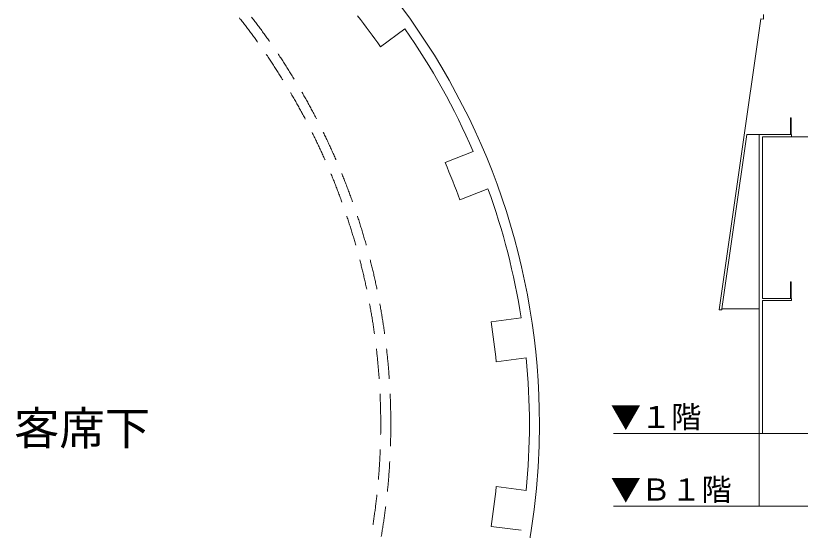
# Model space of a CAD drawing. Units: millimetres, scale not verified, with parts at other scales. Extents: x -46320 to 37680, y -29109 to 29691.
# Drawn here: x 1199 to 16769, y -953 to 9266 of the extents above; entities that cross this region are included whole.
import ezdxf
from ezdxf.enums import TextEntityAlignment as Align

# ---------------------------------------------------------------- set-up
doc = ezdxf.new("R2010")
doc.units = ezdxf.units.MM
doc.header["$LTSCALE"] = 300
doc.linetypes.add('DASHED2', pattern=[3, 2, -1])
doc.layers.add('1-0_121', color=7, linetype='Continuous', lineweight=9)
doc.layers.add('E-0', color=7, linetype='Continuous', lineweight=9)
doc.layers.add('1-A', color=7, linetype='Continuous')
doc.styles.add('HG創英角ｺﾞｼｯｸUB', font='')
doc.styles.get('HG創英角ｺﾞｼｯｸUB').set_extended_font_data('HG創英角ｺﾞｼｯｸUB')

msp = doc.modelspace()

# ---------------------------------------------------------------- linework, layer by layer
at = {"layer": '1-0_121'}
for p, q in [((8922.3, 9003.6), (8440.2, 8646)), ((10276.8, 6572), (9720, 6348)), ((10571.1, 5829.3), (10013.1, 5608.1)), ((11229.9, 3263.4), (10634.3, 3188.4)), ((11329.8, 2469.7), (10734.3, 2394.7)), ((11329.8, -158.8), (10734.3, -83.8)), ((11229.9, -952.5), (10634.3, -877.5))]:
    msp.add_line(p, q, dxfattribs=at)
at = {"layer": '1-0_121', "linetype": 'DASHED2'}
for radius, start, end in [(13200, 0, 56.59468), (13000, 0, 56.4262), (13000, 303.5738, 0), (13200, 303.40532, 0)]:
    msp.add_arc((-4557, 1155.4), radius, start, end, dxfattribs=at)
at = {"layer": '1-0_121'}
for radius, start, end in [(13900, 0, 37.72189), (13100, 34.87545, 38.25273), (13700, 23.28908, 34.9495), (13100, 19.8706, 23.35174), (13700, 8.85111, 19.94726), (13100, 5.42824, 8.92776), (13700, 354.4951, 5.5049), (13900, 304.63002, 0), (13100, 351.07224, 354.57176)]:
    msp.add_arc((-2307, 1155.4), radius, start, end, dxfattribs=at)
at = {"layer": 'E-0'}
for p, q in [((15985.7, 9203.3), (15160.6, 3427.5)), ((16573.6, 7231.2), (16573.6, 6907.5)), ((16586.3, 7231.2), (16586.3, 6907.5)), ((16079.3, 6907.5), (15953.3, 6907.5)), ((15953.3, -472.4), (15953.3, 6907.5)), ((16049.3, 6907.5), (16019.3, 6907.5)), ((16019.3, 6862.5), (16591.3, 6862.5)), ((16019.3, 3652.5), (16019.3, 6862.5)), ((16303.6, 6907.5), (16561.6, 6907.5)), ((16591.3, 6907.5), (16591.3, 6862.5)), ((21088.6, 6862.5), (16591.3, 6862.5)), ((16573.6, 3976.2), (16573.6, 3652.5)), ((16586.3, 3976.2), (16586.3, 3652.5)), ((16591.3, 3652.5), (16019.3, 3652.5)), ((16019.3, 3607.5), (16591.3, 3607.5)), ((16019.3, 967.5), (16019.3, 3607.5)), ((16570.9, 3652.5), (16589.8, 3652.5)), ((16591.3, 3652.5), (16591.3, 3607.5)), ((15160.6, 3427.5), (15212.1, 3427.5)), ((15214.2, 3442.5), (15212.1, 3427.5)), ((15953.3, 3442.5), (15214.2, 3442.5)), ((21223.6, 967.5), (13062.8, 967.5)), ((21223.6, -472.4), (13062.8, -472.4))]:
    msp.add_line(p, q, dxfattribs=at)
for points in [[(16039.6, 9292.5), (16039.6, 9199.6), (15985.7, 9203.3)], [(16591.3, 6907.5), (15709.2, 6907.5), (15214.2, 3442.5)]]:
    msp.add_lwpolyline(points, dxfattribs=at)
for centre, radius in [((16579.9, 7231.2), 6.39), ((16579.9, 7117.5), 5.1), ((16579.9, 7012.5), 5.1), ((16579.9, 3976.2), 6.39), ((16579.9, 3862.5), 5.1), ((16579.9, 3757.5), 5.1)]:
    msp.add_circle(centre, radius, dxfattribs=at)

# ---------------------------------------------------------------- texts
at = {"layer": '1-A', "style": 'HG創英角ｺﾞｼｯｸUB'}
msp.add_text('客席下', height=659.8, dxfattribs=at).set_placement((1166.4, 547.2), align=Align.BOTTOM_LEFT)
at = {"layer": 'E-0', "style": 'HG創英角ｺﾞｼｯｸUB'}
for s, p in [('▼１階', (13006, 945.6)), ('▼Ｂ１階', (13006, -494.4))]:
    msp.add_text(s, height=439.9, dxfattribs=at).set_placement(p, align=Align.BOTTOM_LEFT)

doc.saveas('drawing.dxf')
